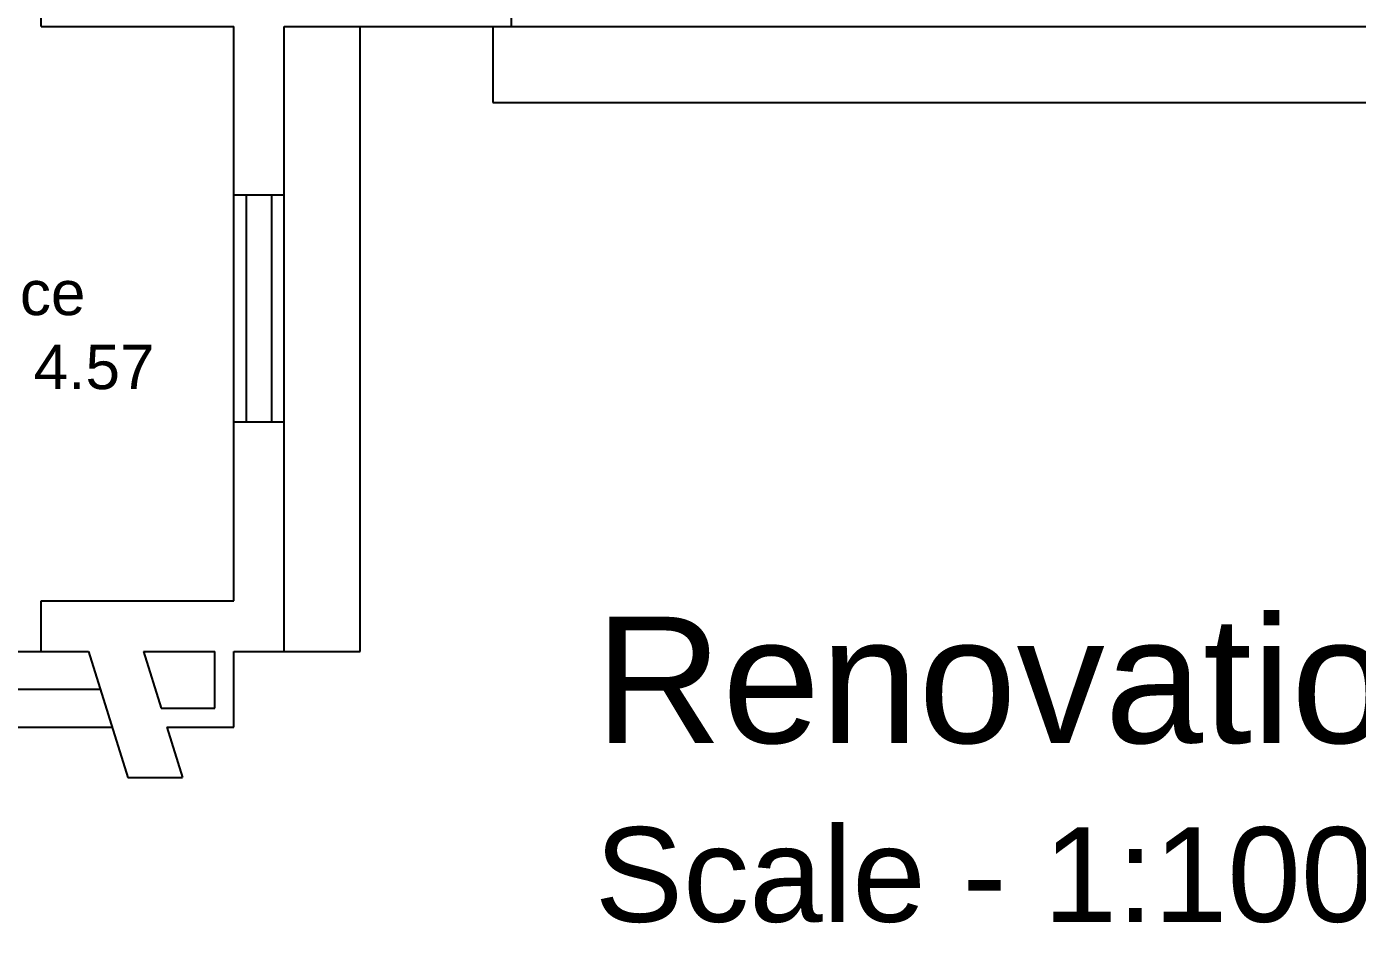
# Model space of a CAD drawing. Header units: inches. Extents: x 101 to 668, y -217 to 99.
# Drawn here: x 326.68 to 337.21, y 62.92 to 70.24 of the extents above; entities that cross this region are included whole.
import ezdxf

# ---------------------------------------------------------------- set-up
doc = ezdxf.new("R2010")
doc.units = ezdxf.units.IN
doc.header["$MEASUREMENT"] = 0
doc.styles.get("Standard").update_dxf_attribs({"font": 'arial.ttf'})

msp = doc.modelspace()

# ---------------------------------------------------------------- linework, layer by layer
for p, q in [((326.79318, 70.23562), (326.79318, 70.63562)), ((330.51818, 70.23562), (330.51818, 70.63562)), ((326.79318, 70.23562), (328.31818, 70.23562)), ((328.31818, 65.68562), (328.31818, 70.23562)), ((328.71818, 70.23562), (344.73818, 70.23562)), ((328.71818, 65.28562), (328.71818, 70.23562)), ((329.31818, 65.28562), (329.31818, 70.23562)), ((330.36818, 70.23562), (330.36818, 69.63562)), ((330.36818, 69.63562), (343.26818, 69.63562)), ((328.31818, 68.90338), (328.71818, 68.90338)), ((328.41818, 67.10338), (328.41818, 68.90338)), ((328.61818, 67.10338), (328.61818, 68.90338)), ((328.31818, 67.10338), (328.71818, 67.10338)), ((326.79318, 65.68562), (328.31818, 65.68562)), ((326.79318, 65.28562), (326.79318, 65.68562)), ((324.91889, 65.28562), (326.79318, 65.28562)), ((326.79318, 65.28562), (327.16746, 65.28562)), ((327.16746, 65.28562), (327.47818, 64.28562)), ((327.60246, 65.28562), (328.16818, 65.28562)), ((327.60246, 65.28562), (328.16818, 65.28562)), ((327.60246, 65.28562), (327.74228, 64.83562)), ((328.16818, 64.83562), (328.16818, 65.28562)), ((328.31818, 65.28562), (329.31818, 65.28562)), ((328.31818, 64.68562), (328.31818, 65.28562)), ((324.82568, 64.98562), (327.26068, 64.98562)), ((327.74228, 64.83562), (328.16818, 64.83562)), ((324.73246, 64.68562), (327.35389, 64.68562)), ((327.78889, 64.68562), (328.31818, 64.68562)), ((327.78889, 64.68562), (327.91318, 64.28562)), ((327.47818, 64.28562), (327.91318, 64.28562))]:
    msp.add_line(p, q)

# ---------------------------------------------------------------- texts
at = {"attachment_point": 1}
for s, insert, char_height, width in [('Entrance\\P4.57 X 4.57 ', (325.17729, 68.30165), 0.351739, 8.6047683), ('Renovation of Ladies Mess\\P{\\H0.75x;Scale - 1:100, Bup Area = 528.38 Sqm}', (331.17653, 65.56043), 1, 23.1967534)]:
    msp.add_mtext(s, dxfattribs=dict(at, insert=insert, char_height=char_height, width=width))

doc.saveas('drawing.dxf')
